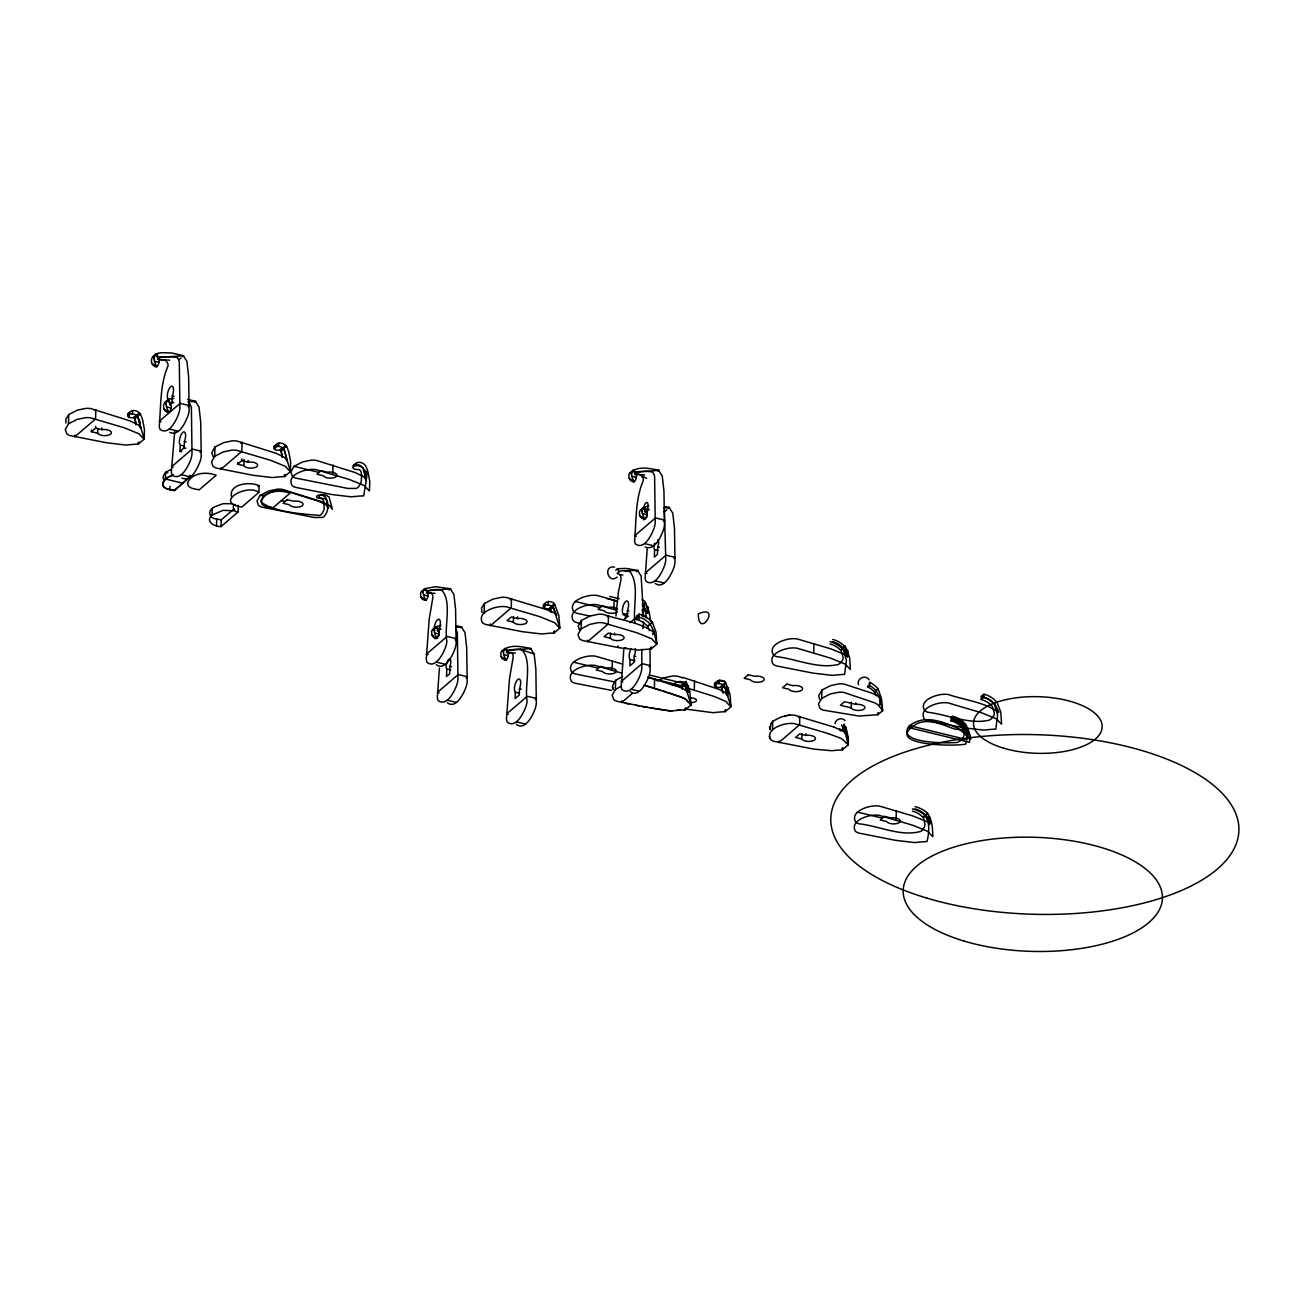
<?xml version="1.0" encoding="UTF-8"?>
<svg xmlns="http://www.w3.org/2000/svg" width="1304" height="1304" viewBox="0 0 1304 1304"><rect width="100%" height="100%" fill="white"/><g stroke="black" fill="none" stroke-linecap="round" stroke-linejoin="round"><path stroke-width="1.5" d="M645.121 546.93C654.363 551.299 660.688 537.166 663.394 530.109A12.046 4.711 -76.3 0 0 664.469 525.186L663.948 491.037L662.236 475.781A91.573 35.795 -76.3 0 1 658.846 470.271C649.897 468.592 638.487 465.528 630.924 472.292A4.857 3.945 48.3 0 0 628.936 474.656L629.017 477.704A7.221 6.732 -40.8 0 0 629.261 478.47L630.142 480.002A5.102 4.776 -40.8 0 0 632.864 481.535L634.412 481.6L633.744 480.768A5.102 1.467 71.2 0 1 632.391 478.063L631.821 476.27A7.221 2.07 71.2 0 1 631.625 475.471L631.543 472.407A4.857 3.912 50.5 0 1 633.565 470.01M676.678 710.419L685.301 709.783L691.104 704.828L689.751 690.99L686.034 681.47L685.219 682.171M828.35 733.63L794.56 723.638A12.046 5.297 1.7 0 0 789.523 723.459C781.715 723.818 765.138 729.539 770.778 739.531A12.046 5.297 1.7 0 0 773.908 741.34L814.218 749.164L831.707 750.713A95.893 42.184 1.7 0 1 834.022 750.485L835.554 750.338A90.84 39.968 1.7 0 1 837.836 750.159L842.384 749.865L848.187 744.91L848.187 740.134M129.732 412.863L128.77 413.107A5.102 2.037 12.4 0 0 127.792 414.216L128.672 413.45A5.102 4.189 -56.4 0 1 131.036 411.167L132.682 410.63A7.221 5.917 -56.4 0 1 133.415 410.548A8.085 6.585 49.9 0 1 139.414 412.944A8.443 6.895 49.9 0 1 140.376 413.987A29.878 16.235 60.1 0 1 142.69 420.165L144.451 429.554L144.173 439.089L138.387 444.061A91.573 40.277 1.7 0 0 126.162 445.072L106.846 442.806L69.911 435.536A12.046 5.297 1.7 0 1 66.765 433.727L65.281 429.521L68.476 423.816L68.753 414.558L77.311 410.173L85.787 408.397A12.046 5.297 1.7 0 1 90.824 408.576L130.058 420.882L138.305 424.892L140.946 428.494L139.186 421.583M74.784 435.08L74.736 436.807L95.567 418.959L95.844 409.7L94.98 410.434M91.41 431.706L95.567 428.136L101.826 429.652A6.993 3.081 1.7 0 1 111.003 431.706A6.993 3.081 1.7 0 1 106.488 435.569A6.993 3.081 1.7 0 1 97.67 433.221L91.41 431.706L91.459 429.978M95.567 428.136L95.616 426.392M97.653 433.221L97.8 428.608M101.81 429.668L101.875 427.924M169.797 432.374C179.039 436.742 185.364 422.61 188.069 415.552A12.046 4.711 -76.3 0 0 189.145 410.63L188.624 376.497L186.912 361.241A91.573 35.795 -76.3 0 1 183.522 355.731L171.786 352.993L161.826 352.683A29.878 19.593 22.1 0 0 156.203 353.808A8.443 6.797 50.6 0 0 155.372 354.623A8.085 6.504 50.6 0 0 154.247 360.426A7.221 2.07 71.2 0 0 154.459 361.224L155.029 363.017A5.102 1.467 71.2 0 0 156.382 365.723L157.034 366.554L155.486 366.489A5.102 4.776 -40.8 0 1 152.78 364.957L151.9 363.425A7.221 6.732 -40.8 0 1 151.655 362.659A8.085 6.553 48.2 0 1 152.764 356.84A8.443 6.862 48.2 0 1 153.595 356.041L156.203 353.808L158.55 358.535A4.401 1.728 -76.3 0 1 158.24 364.761A4.401 1.728 -76.3 0 1 155.323 365.788M173.921 398.356A29.878 19.593 22.1 0 0 168.297 399.48A8.443 6.797 50.6 0 0 167.466 400.279A8.085 6.504 50.6 0 0 166.341 406.098A7.221 2.07 71.2 0 0 166.553 406.881L167.124 408.674A5.102 1.467 71.2 0 0 168.477 411.396L169.129 412.211L167.58 412.145A5.102 4.776 -40.8 0 1 164.858 410.613L163.978 409.081A7.221 6.732 -40.8 0 1 163.75 408.315A8.085 6.553 48.2 0 1 164.858 402.512A8.443 6.862 48.2 0 1 165.69 401.713L168.297 399.48L170.645 404.191A4.401 1.728 -76.3 0 1 170.335 410.434A4.401 1.728 -76.3 0 1 167.417 411.461M170.009 486.327L169.911 489.668L168.363 489.277M238.257 505.284L238.061 511.983L221.028 526.572C214.72 526.897 204.728 521.551 212.063 515.015L212.259 508.315L214.981 506.669L223.163 503.654L232.764 503.735M275.959 445.349L275.014 445.593A5.102 2.037 12.4 0 0 274.019 446.702L274.916 445.935A5.102 4.189 -56.4 0 1 277.263 443.653L278.909 443.099A7.221 5.917 -56.4 0 1 279.659 443.018A8.085 6.585 49.9 0 1 285.641 445.43A8.443 6.895 49.9 0 1 286.603 446.473A29.878 16.235 60.1 0 1 288.917 452.651L290.678 462.04L290.417 471.575L284.614 476.547A91.573 40.277 1.7 0 0 272.406 477.557L253.09 475.292L216.138 468.022A12.046 5.297 1.7 0 1 212.992 466.213L211.509 461.991L214.72 456.302L214.981 447.044L223.554 442.659L232.03 440.882A12.046 5.297 1.7 0 1 237.067 441.062L276.285 453.352L284.533 457.378L287.19 460.98L285.429 454.053M216.513 525.691L216.708 518.992C210.743 519.073 206.994 512.342 212.259 508.315M221.028 467.549L220.979 469.293L241.794 451.445L242.071 442.186L240.767 443.295M221.028 526.572L221.224 519.888L234.003 508.935M238.061 511.983C233.383 512.782 231.395 504.192 235.453 504.452M237.638 464.191L241.81 460.622L248.053 462.138A6.993 3.081 1.7 0 1 257.23 464.191A6.993 3.081 1.7 0 1 252.732 468.054A6.993 3.081 1.7 0 1 243.897 465.707L237.638 464.191L237.687 462.447M241.81 460.622L241.859 458.878M244.076 459.383L243.913 465.137M248.053 462.154L248.102 460.41M258.877 492.407C246.456 483.083 213.285 502.936 241.843 507.012L258.877 492.407L259.072 485.707C250.042 481.225 228.428 483.947 231.542 496.726M332.748 474.265L333.009 465.006M364.794 476.4L364.973 470.125M366.261 478.063L366.457 471.787M366.668 478.128L366.864 471.852M427.304 592.554L430.304 592.684A8.183 5.037 -43.1 0 1 432.129 594.053L432.325 594.412A9.829 5.493 -60.3 0 1 432.895 597.542L429.228 618.944L426.261 659.139A12.046 4.711 -76.3 0 0 427.076 662.448C435.666 669.033 443.458 653.304 445.838 646.36A12.046 4.711 -76.3 0 0 446.897 641.438C443.963 626.458 452.406 601.666 441.632 590.044A9.829 4.303 -10.9 0 0 438.046 589.506L437.443 589.506A8.183 1.826 -4.5 0 0 433.776 589.701L427.989 590.728L427.565 592.081A4.401 1.728 -76.3 0 1 427.207 598.454A4.401 1.728 -76.3 0 1 424.305 599.139M440.41 628.528L438.649 630.207A4.401 1.728 -76.3 0 1 438.226 636.694A4.401 1.728 -76.3 0 1 435.34 637.02M434.167 629.229A6.993 2.738 -76.3 0 1 438.633 619.204A6.993 2.738 -76.3 0 1 439.236 628.936L439.057 635.211L434.884 638.781M484.143 612.733L484.42 603.475L492.993 599.09L501.453 597.313A12.046 5.297 1.7 0 1 506.49 597.493L545.74 609.343L554.004 612.717L556.678 615.309L553.222 607.142L559.84 628.006L554.053 632.978A91.573 40.277 1.7 0 0 541.828 633.988L522.513 631.723L485.577 624.453A12.046 5.297 1.7 0 1 482.431 622.644C476.808 612.635 493.368 606.931 501.176 606.572A12.046 5.297 1.7 0 1 506.213 606.751L540.003 616.727L554.868 622.807A91.573 40.277 1.7 0 0 559.823 628.006L558.846 615.618L554.787 604.665A4.857 3.961 49.8 0 0 552.032 602.057L549.017 601.503A7.221 5.917 -56.4 0 0 548.283 601.584L546.637 602.138A5.102 4.189 -56.4 0 0 544.273 604.42L543.393 605.186A5.102 2.037 12.4 0 1 544.371 604.078L545.496 604.437M490.451 623.997L490.402 625.724L511.233 607.876L511.494 598.617L510.206 599.742M513.32 622.155L507.06 620.622L511.233 617.053L517.492 618.569A6.993 3.081 1.7 0 1 526.669 620.622A6.993 3.081 1.7 0 1 522.154 624.486A6.993 3.081 1.7 0 1 513.336 622.138L513.483 616.596M517.476 618.585L517.525 616.841M649.457 630.663L647.664 626.36A19.805 16.023 49.4 0 0 636.466 619.498L636.548 616.352L639.156 614.119A23.309 18.843 49.4 0 1 652.326 622.204L656.01 632.065L656.874 644.078L651.087 649.05A91.573 40.277 1.7 0 0 638.862 650.06L619.547 647.795L582.611 640.525A12.046 5.297 1.7 0 1 579.465 638.716L577.982 634.51L581.177 628.805L581.421 620.443L589.995 616.042L598.471 614.265A12.046 5.297 1.7 0 1 603.507 614.461C619.971 620.101 639.449 621.927 653.695 632.212A11.475 1.011 59.7 0 0 654.021 631.869M587.485 640.231L587.436 641.796L608.267 623.948L608.512 615.586L607.208 616.694M610.353 638.21L604.111 636.694L608.267 633.125L614.526 634.64A6.993 3.081 1.7 0 1 623.703 636.694A6.993 3.081 1.7 0 1 619.188 640.557A6.993 3.081 1.7 0 1 610.37 638.21L610.516 632.978M612.081 670.077L612.358 660.818M613.874 609.408L614.151 600.15M614.51 634.657L614.559 633.076M647.485 707.453L616.825 701.259A12.046 5.297 1.7 0 1 613.679 699.449L612.195 695.244L615.39 689.555L615.667 680.297L622.53 676.564M621.715 700.802L621.649 702.546L632.065 693.614M625.887 614.885L623.279 614.249A6.993 2.738 -76.3 0 1 623.361 605.349A6.993 2.738 -76.3 0 1 627.876 601.486A6.993 2.738 -76.3 0 1 627.42 610.696L627.24 616.955L624.388 619.416M631.103 648.642A6.993 2.738 -76.3 0 0 630.077 659.596L629.881 665.888L634.054 662.318L634.233 656.042A6.993 2.738 -76.3 0 0 635.341 648.756M635.7 474.053L636.923 473.988A12.665 8.639 -49.3 0 1 640.932 475.178L643.247 478.503A7.172 4.89 -49.5 0 1 643.279 480.638C635.195 499.285 636.385 520.703 634.592 540.638A12.046 4.711 -76.3 0 0 635.423 543.931C643.997 550.516 651.788 534.787 654.168 527.859A12.046 4.711 -76.3 0 0 655.244 522.937L654.608 476.074L652.945 472.358A7.172 2.266 -0.3 0 0 651.103 471.771L645.529 471.249A12.665 3.994 -0.3 0 0 639.742 471.559L636.336 472.211L635.912 473.58A4.401 1.728 -76.3 0 1 635.553 479.937A4.401 1.728 -76.3 0 1 632.652 480.622L632.473 480.508M639.156 614.119L639.058 617.265L636.466 619.498M642.187 599.807L643.394 600.362A4.776 3.896 49.8 0 1 645.562 602.66C640.036 604.779 653.059 623.687 646.116 605.268M647.403 613.206L647.599 606.931M647.811 613.271L648.006 606.996M654.363 688.235L654.641 678.976M647.795 676.923L681.226 687.73L682.416 685.431M682.644 677.901L677.656 676.206A12.046 5.297 1.7 0 0 672.619 676.01L664.143 677.803L657.298 681.096M686.589 684.078L686.409 690.354L687.942 692.131L682.872 688.398L681.454 685.725L648.968 677.803M650.207 675.227L684.046 683.492L687.925 691.951L688.072 685.741M688.284 692.082L688.479 685.806M694.266 690.126L694.543 680.867M726.312 692.245L726.491 685.969M727.779 693.907L727.974 687.632M728.186 693.972L728.382 687.697M772.49 729.621L772.734 721.259L781.308 716.874L789.768 715.097A12.046 5.297 1.7 0 1 794.804 715.277L834.055 727.127M778.781 741.047L778.749 742.628L799.564 724.763L799.808 716.401L798.521 717.51M801.748 738.977L795.505 737.445L799.662 733.875L805.921 735.407A6.993 3.081 1.7 0 1 815.098 737.461A6.993 3.081 1.7 0 1 810.599 741.324A6.993 3.081 1.7 0 1 801.764 738.961L801.927 733.744M805.905 735.407L805.953 733.842M813.68 652.815L813.957 643.557M869.018 683.361A5.346 2.771 14.2 0 0 869.833 682.318A23.195 17.18 49.1 0 1 878.114 688.773L881.52 698.862L882.661 710.647L877.918 714.722L858.88 716.026L823.101 710.109A12.046 5.297 1.7 0 1 819.955 708.3L818.472 704.095L821.667 698.39L821.927 690.028L830.485 685.643L838.961 683.85A12.046 5.297 1.7 0 1 843.998 684.046L871.757 693.092L877.527 695.847L880.135 698.553L876.043 690.696A19.674 14.328 49 0 0 869.361 685.382A5.721 2.934 15.8 0 1 867.502 686.817A19.674 17.245 49.9 0 1 874.479 692.033L876.092 695.733M845.269 732.441L845.318 733.125A11.54 1.011 59.7 0 1 845.106 733.109L843.46 731.332L843.655 725.057M832.637 641.698A19.805 16.023 49.4 0 1 843.835 648.561L847.6 656.303A11.475 1.011 59.7 0 1 847.274 656.645L845.726 654.95L845.921 648.675M844.943 732.995L845.122 726.719M847.209 656.597L847.404 650.321M845.53 726.784L845.367 732.962M847.616 656.662L847.796 650.386M851.137 707.876L840.428 705.268L844.601 701.699L855.799 704.421A6.993 3.081 1.7 0 1 864.682 706.703A6.993 3.081 1.7 0 1 859.662 710.419A6.993 3.081 1.7 0 1 851.137 707.876L851.3 702.122M855.799 704.421L855.848 702.856M896.06 820.004L896.337 810.746M909.084 728.202L909.132 726.116C926.199 712.114 948.073 724.258 965.27 731.495C970.649 737.901 964.927 728.692 963.786 726.344A19.805 16.023 49.4 0 0 952.588 719.482L952.67 716.336A23.309 18.843 49.4 0 1 965.856 724.421L967.861 728.854A15.664 4.156 64.2 0 1 969.312 732.929C974.74 749.8 963.656 727.224 955.75 729.392C943.346 725.415 929.817 717.77 916.745 723.785C881.211 745.35 953.208 746.768 965.84 744.095L967.731 734.282A15.664 15.175 -48.4 0 0 966.671 729.865L964.292 725.757A23.309 18.843 49.4 0 0 951.121 717.673L952.67 716.336M910.111 727.322L910.176 725.22M915.017 808.887A19.805 16.023 49.4 0 1 926.215 815.75L929.654 823.9L928.106 822.139L928.285 815.864M929.589 823.802L929.768 817.526M929.996 823.867L930.176 817.592M962.613 738.308L963.591 736.581A7.025 6.569 85 0 0 964.145 734.087L962.222 727.681A19.805 16.023 49.4 0 0 951.024 720.819L951.121 717.673M983.917 694.184L983.819 697.33A19.805 16.023 49.4 0 1 995.017 704.193L998.782 711.919A11.475 1.011 59.7 0 1 998.456 712.277C984.21 701.992 964.732 700.15 948.269 694.51A12.046 5.297 1.7 0 0 943.232 694.331C935.424 694.69 918.847 700.395 924.471 710.403A12.046 5.297 1.7 0 0 927.617 712.212C947.715 714.576 969.068 724.828 989.263 720.167A11.475 11.002 88.8 0 0 993.077 716.825L993.713 715.733A6.716 6.422 -88.9 0 0 994.398 713.369L992.425 706.426A19.805 16.023 49.4 0 0 981.227 699.547L981.309 696.417L983.917 694.184A23.309 18.843 49.4 0 1 997.087 702.269L1000.771 712.114L1001.635 724.144A91.573 40.277 1.7 0 1 996.68 718.928L981.798 712.864L948.024 702.889A12.046 5.297 1.7 0 0 942.971 702.693C935.164 703.052 918.603 708.773 924.226 718.781A12.046 5.297 1.7 0 0 927.372 720.59M506.359 652.473L510.597 652.375A8.183 5.02 -43 0 1 512.439 653.744L512.635 654.086A9.829 5.493 -60.1 0 1 513.189 657.216L509.505 678.618L506.474 718.863A12.046 4.711 -76.3 0 0 507.289 722.155C515.83 728.838 523.67 713.125 526.05 706.197A12.046 4.711 -76.3 0 0 527.126 701.275C524.208 686.246 532.684 661.47 521.942 649.767A9.829 4.319 -10.8 0 0 518.34 649.229L517.753 649.213A8.183 1.842 -4.5 0 0 514.086 649.408L508.283 650.435L507.875 651.804A4.401 1.728 -76.3 0 1 507.615 657.901A4.401 1.728 -76.3 0 1 504.697 659.253M515.324 692.228L515.129 698.52L519.302 694.967L519.497 688.691A6.993 2.738 -76.3 0 0 519.937 679.498A6.993 2.738 -76.3 0 0 515.439 683.329A6.993 2.738 -76.3 0 0 515.341 692.228L519.367 693.206M828.35 733.63L841.031 738.341L844.047 740.721A94.312 41.5 1.7 0 0 845.22 742.041A89.927 39.56 1.7 0 0 846.818 743.655C850.306 746.426 847.078 729.979 845.595 727.094A4.955 3.847 52.4 0 1 844.666 727.713M169.536 404.175L172.095 402.154L172.307 395.878A6.993 2.689 -75.9 0 0 172.845 386.717A6.993 2.689 -75.9 0 0 168.346 390.548A6.993 2.689 -75.9 0 0 168.151 399.431L168.086 401.013M180.017 451.38L180.229 445.12A6.993 2.689 -75.9 0 1 180.441 436.221A6.993 2.689 -75.9 0 1 184.923 432.39A6.993 2.689 -75.9 0 1 184.402 441.567L184.174 447.81L180.017 451.38L181.745 451.803M643.817 518.422L643.768 519.823L646.898 517.15L647.159 509.701A5.249 2.021 -75.8 0 0 646.931 502.431A5.249 2.021 -75.8 0 0 643.426 509.228M446.767 669.001L446.506 676.45L449.636 673.777L449.896 666.311A5.249 2.021 -75.8 0 0 450.287 659.465A5.249 2.021 -75.8 0 0 446.93 662.334A5.249 2.021 -75.8 0 0 446.767 668.985L450.776 669.979M654.673 543.083A5.249 2.021 -75.8 0 0 654.575 549.603L654.315 557.053L657.428 554.379L657.705 546.93A5.249 2.021 -75.8 0 0 657.901 539.856M643.606 621.975L643.345 625.317A12.046 4.711 -76.3 0 1 642.725 628.593M879.825 705.138L879.956 700.215M612.391 686.947L613.287 689.474L612.472 685.986L615.667 680.297M769.523 726.964L769.865 729.669L770.892 723.72M132.405 413.955L132.682 410.63M278.632 446.424L278.909 443.099M548.006 604.909L548.283 601.584M719.156 683.622L719.433 680.297A7.221 5.917 -56.4 0 1 720.183 680.215L723.198 680.753A4.857 3.961 49.8 0 1 725.986 683.41L729.995 694.331L731.006 706.719L725.203 711.674A91.573 40.277 1.7 0 0 712.978 712.701L686.018 709.099M615.944 615.993L618.292 592.587L620.981 579.775A11.475 7.221 -58.3 0 0 620.459 575.7A7.449 4.727 -57 0 0 619.922 574.787A7.987 5.069 -57 0 0 617.346 573.727M623.801 649.473L621.16 686.328A12.046 4.711 -76.3 0 0 621.992 689.62C630.582 696.222 638.373 680.492 640.753 673.549A12.046 4.711 -76.3 0 0 641.812 668.626L641.78 649.278M439.415 668.055L437.329 697.265A12.046 4.711 -76.3 0 0 438.16 700.558C446.734 707.143 454.526 691.413 456.905 684.486A12.046 4.711 -76.3 0 0 457.981 679.563L457.345 632.701L455.666 628.984M647.224 548.658L645.138 577.868A12.046 4.711 -76.3 0 0 645.969 581.16C654.543 587.762 662.334 572.032 664.714 565.088A12.046 4.711 -76.3 0 0 665.79 560.166L664.388 510.174M635.015 623.279C632.521 607.305 639.808 585.3 630.174 571.885A11.475 4.792 -5.2 0 0 626.164 570.81A7.449 2.999 -4.7 0 0 624.697 570.696A7.987 3.211 -4.7 0 0 618.927 571.543M170.905 476.025C167.091 477.427 162.087 480.279 162.87 485.039M174.687 431.64L171.362 471.755A12.046 4.711 -76.3 0 0 172.193 475.047C180.767 481.632 188.558 465.903 190.938 458.975A12.046 4.711 -76.3 0 0 192.014 454.053L191.378 407.19L189.699 403.474A7.172 2.266 -0.3 0 0 188.395 403.017M835.033 723.736C835.489 719.074 841.944 717.004 845.008 720.541M554.542 630.973L554.053 632.978L553.841 631.495M685.79 707.779L685.301 709.783L685.089 708.3M725.692 709.669L725.203 711.674L724.991 710.207M651.576 647.045L651.087 649.05L650.843 647.338M842.139 748.17L842.384 749.865L842.889 747.86M842.384 749.865L842.775 748.3M878.456 712.669L877.918 714.722L877.527 713.223M162.886 483.539L165.461 478.992L165.657 472.309L171.101 469.342M139.023 442.072L138.387 444.061L138.175 442.463M285.25 474.558L284.614 476.547L284.419 474.933M128.721 417.101L129.34 415.21M274.965 449.587L275.845 446.864M544.322 608.072L544.942 606.181M715.488 686.768L716.092 684.877M715.521 682.986L714.543 683.883A5.102 2.037 12.4 0 1 715.57 682.758L716.874 682.497A7.221 2.885 12.4 0 1 717.575 682.432L715.57 682.758M698.292 614.07C698.536 640.264 722.123 603.67 698.504 613.76M770.892 723.72L772.734 721.259M909.132 726.116C895.424 743.655 947.437 743.476 957.38 742.4A13.268 12.698 70 0 0 962.613 738.308M68.753 414.558L65.819 419.236L65.885 422.969M214.981 447.044L211.786 452.749L213.269 456.954M260.197 495.357L256.986 501.062L258.469 505.267A12.046 5.297 1.7 0 0 261.615 507.077L314.15 517.476L322.512 517.427A7.172 6.634 -76.2 0 0 324.566 515.96L326.505 512.977A12.828 11.182 -73.5 0 0 327.451 509.945C327.516 506.637 328.787 499.611 325.038 498.503A4.401 1.94 1.7 0 1 319.252 497.215A4.401 1.94 1.7 0 1 322.088 494.786A4.401 1.94 1.7 0 1 327.646 496.27L329.081 497.003L332.39 509.293L329.733 505.691L321.501 501.665L282.267 489.375A12.046 5.297 1.7 0 0 277.23 489.196L268.754 490.972L260.197 495.357L263.734 495.601L271.428 491.657L279.04 490.059A10.823 4.76 1.7 0 1 283.571 490.222L318.795 501.258L326.196 504.876L328.575 508.104L325.609 497.068L324.321 496.416A3.945 1.744 1.7 0 0 319.333 495.08A3.945 1.744 1.7 0 0 316.774 497.264A3.945 1.744 1.7 0 0 321.974 498.421L323.979 501.681L324.142 508.707A11.524 10.041 -73.5 0 1 323.294 511.429L321.55 514.102A6.438 5.949 -76.2 0 1 319.708 515.422C302.039 513.955 275.177 512.26 261.354 502.317C263.718 490.548 280.393 489.375 289.944 493.238L272.911 507.843L270.401 507.354M263.734 495.601L260.865 500.72L262.202 504.485A10.823 4.76 1.7 0 0 265.022 506.115L269.357 507.256M294.052 466.327L290.857 472.032L292.34 476.237A12.046 5.297 1.7 0 0 295.486 478.046L348.021 488.446L356.383 488.397A7.172 6.634 -76.2 0 0 358.437 486.93L360.36 483.947A12.828 11.182 -73.5 0 0 361.322 480.915C361.371 477.606 362.691 470.711 358.91 469.473A4.401 1.94 1.7 0 1 353.123 468.185A4.401 1.94 1.7 0 1 355.959 465.756A4.401 1.94 1.7 0 1 361.501 467.239L362.952 467.973L366.212 480.263L363.604 476.661L355.356 472.635L316.138 460.345A12.046 5.297 1.7 0 0 311.085 460.165L302.626 461.942L294.052 466.327L319.056 472.423M484.42 603.475L481.486 608.153L482.04 612.668M607.126 598.65L616.531 600.948L597.281 595.488A12.046 5.297 1.7 0 0 592.228 595.309C584.42 595.667 567.859 601.372 573.483 611.38A12.046 5.297 1.7 0 0 576.629 613.19L590.419 616.221M581.421 620.443L578.226 626.132L579.709 630.337M622.562 664.111L595.472 656.156A12.046 5.297 1.7 0 0 590.435 655.977C582.627 656.336 566.05 662.041 571.674 672.049A12.046 5.297 1.7 0 0 574.819 673.858L615.113 682.041M821.927 690.028L818.716 695.717L819.531 699.205M928.106 822.139L913.24 816.059L879.45 806.084A12.046 5.297 1.7 0 0 874.413 805.905C866.606 806.263 850.029 811.968 855.652 821.976A12.046 5.297 1.7 0 0 858.798 823.786C878.929 825.791 900.819 837.152 920.836 831.365A9.829 9.421 70.4 0 0 923.737 828.268L924.014 827.714A8.183 7.221 -85.5 0 0 924.927 824.144L923.607 817.983A19.805 16.023 49.4 0 0 912.409 811.121M550.63 607.012L549.212 608.675A4.401 1.94 1.7 0 1 543.409 607.387A4.401 1.94 1.7 0 1 546.246 604.958A4.401 1.94 1.7 0 1 551.804 606.442L553.189 607.11L550.647 609.392L551.07 612.342M554.167 603.703L549.212 608.675L551.641 612.261M722.237 685.187L720.362 687.371A4.401 1.94 1.7 0 1 714.576 686.083A4.401 1.94 1.7 0 1 717.412 683.655A4.401 1.94 1.7 0 1 722.97 685.138L725.757 689.376A12.665 0.913 67.6 0 1 727.257 693.695L727.779 696.124L725.122 692.522L719.14 689.425L682.66 677.33M158.175 359.219L165.054 360.311A12.828 8.786 -39.9 0 1 166.765 361.681L167.923 363.963A7.172 4.89 -49.5 0 1 167.955 366.098C159.87 384.745 161.06 406.147 159.267 426.082A12.046 4.711 -76.3 0 0 160.099 429.375C168.672 435.976 176.464 420.247 178.844 413.303A12.046 4.711 -76.3 0 0 179.919 408.38L179.284 361.534L177.605 357.818A7.172 2.266 -0.3 0 0 175.779 357.231L172.487 356.791A12.828 2.592 1.4 0 0 169.324 356.66L158.974 357.166L157.442 358.518M181.892 478.046C191.117 482.415 197.458 468.283 200.164 461.225A12.046 4.711 -76.3 0 0 201.24 456.302L200.702 422.154L198.99 406.897A91.573 35.795 -76.3 0 1 195.616 401.387L187.597 399.301M436.302 664.698C444.876 671.283 452.667 655.553 455.047 648.61A12.046 4.711 -76.3 0 0 456.123 643.703L455.601 609.555L453.89 594.298A91.573 35.795 -76.3 0 1 450.516 588.789L435.732 586.718L425.185 588.577A4.89 3.945 50.5 0 0 424.37 589.033A4.857 3.912 50.5 0 0 423.197 590.924L423.278 593.988A7.221 2.07 71.2 0 0 423.474 594.787L424.061 596.58A5.102 1.467 71.2 0 0 425.397 599.286L426.066 600.117L424.517 600.052A5.102 4.776 -40.8 0 1 421.795 598.52M447.386 702.807C455.96 709.392 463.751 693.663 466.131 686.719A12.046 4.711 -76.3 0 0 467.207 681.813L466.685 647.664L464.974 632.407A91.573 35.795 -76.3 0 1 461.583 626.898L455.552 625.659M655.195 583.41C663.769 590.011 671.56 574.282 673.94 567.338A12.046 4.711 -76.3 0 0 675.016 562.415L674.478 528.283L672.766 513.026A91.573 35.795 -76.3 0 1 669.392 507.517L665.301 506.62M630.337 691.658C638.911 698.259 646.702 682.53 649.082 675.586A12.046 4.711 -76.3 0 0 650.158 670.663L650.044 648.544M516.514 724.405C525.056 731.088 532.896 715.374 535.259 708.447A12.046 4.711 -76.3 0 0 536.335 703.524L535.862 669.327L534.184 654.037A91.573 35.795 -76.3 0 1 530.809 648.512C521.861 646.817 510.451 643.752 502.888 650.5L503.637 651.283M551.69 607.403L550.19 608.903L554.787 604.665L553.646 605.643M642.269 605.789L644.257 603.768M682.937 684.209L681.454 685.725L686.034 681.47M158.583 357.54L183.538 355.715L182.446 356.644M170.677 403.197L172.878 402.643M648.822 625.268L647.664 626.36L652.326 622.204L651.348 623.035M875.652 690.957L874.479 692.033L878.114 688.773L877.136 689.604M157.735 359.219L158.55 358.535L155.372 354.623M179.186 359.448L180.995 357.899M139.398 414.819L140.376 413.987L133.611 417.704A4.401 1.94 1.7 0 1 127.808 416.416A4.401 1.94 1.7 0 1 130.644 413.987A4.401 1.94 1.7 0 1 136.203 415.471L137.654 416.204L138.957 420.784M169.83 404.892L170.645 404.191L167.466 400.279M188.069 406.734L189.373 405.625L180.148 403.376L159.332 421.225L161.06 421.648M194.54 402.317L195.616 401.387L187.955 401.828M200.164 452.406L201.468 451.282L192.242 449.032L171.427 466.881L173.155 467.305M174.231 490.516L191.264 475.911M285.641 447.305L286.603 446.473L279.838 450.19A4.401 1.94 1.7 0 1 274.052 448.902A4.401 1.94 1.7 0 1 276.888 446.473A4.401 1.94 1.7 0 1 282.446 447.957L283.881 448.69L285.201 453.27M258.062 486.588L259.072 485.707M423.181 591.429L422.577 590.81L425.185 588.577L427.598 591.103M426.457 592.081L427.989 590.728L450.516 588.789L449.065 590.027M426.913 592.652L427.565 592.081L424.37 589.033M434.868 630.174L433.661 628.919L436.269 626.686L441.013 625.268M437.117 630.5L440.475 628.707M437.508 631.169L438.649 630.207L435.454 627.142A4.857 3.912 50.5 0 0 434.281 629.033L434.362 632.098A7.221 2.07 71.2 0 0 434.558 632.896L435.128 634.689A5.102 1.467 71.2 0 0 436.481 637.395L437.15 638.226L435.585 638.161A5.102 4.776 -40.8 0 1 432.879 636.629L431.999 635.097A7.221 6.732 -40.8 0 1 431.754 634.331L431.657 631.283A4.857 3.945 48.3 0 1 433.694 628.87M634.803 473.564L636.336 472.211L658.862 470.271L657.77 471.2M634.608 474.689L635.912 473.58L632.717 470.516M460.508 627.827L461.6 626.898L455.96 627.371M455.063 639.808L456.351 638.683L447.142 636.433L426.31 654.282L428.038 654.706M642.367 510.467L641.47 509.522L644.078 507.289L648.822 505.87M644.763 511.249L648.903 509.016M644.861 511.217L648.284 509.326M645.317 511.787L646.588 509.717L644.078 507.289A4.89 3.945 50.5 0 0 643.263 507.745A4.857 3.912 50.5 0 0 642.09 509.652L642.171 512.7A7.221 2.07 71.2 0 0 642.367 513.499L642.937 515.292A5.102 1.467 71.2 0 0 644.29 517.998L644.942 518.829L643.394 518.764A5.102 4.776 -40.8 0 1 640.688 517.232L639.808 515.699A7.221 6.732 -40.8 0 1 639.563 514.933L639.465 511.885A4.857 3.945 48.3 0 1 641.503 509.489M466.131 677.917L467.435 676.792L458.209 674.543L437.394 692.391L439.122 692.815M664.339 511.853L666.866 509.668M668.316 508.43L669.408 507.5L663.769 507.989M663.394 521.29L664.698 520.166L655.488 517.916L634.657 535.765L636.385 536.188M636.287 571.641L637.737 570.402A91.573 35.795 -76.3 0 0 641.112 575.912L643.508 615.211M673.94 558.519L675.244 557.411L666.018 555.162L645.203 573.01L646.931 573.434M646.556 617.966L645.366 610.191L642.953 604.893L645.562 602.66L649.278 612.179L650.598 621.193M630.044 622.725L635.244 618.259L636.808 618.65M643.459 616.694L644.551 615.749A91.573 35.795 -76.3 0 0 645.513 617.607M649.082 666.768L650.386 665.659L642.057 663.622L621.226 681.47L622.79 681.862M951.024 720.819L952.588 719.482M981.227 699.547L983.819 697.33M506.604 651.918L508.283 650.435L530.826 648.495L529.734 649.425M506.897 652.636L507.875 651.804L504.681 648.74M535.276 699.612L536.58 698.504L527.37 696.254L506.539 713.989L508.267 714.413M617.134 577.085C607.99 584.632 602.79 564.925 614.559 567.126M139.414 412.944L133.611 417.704L135.958 415.846M285.641 445.43L279.838 450.19L282.186 448.332M68.476 423.816L77.05 419.432L85.51 417.655A12.046 5.297 1.7 0 1 90.563 417.834L124.336 427.81L139.202 433.89A91.573 40.277 1.7 0 0 144.173 439.089L137.654 416.204L135.045 418.437L135.877 424.843M214.72 456.302L223.277 451.917L231.753 450.124A12.046 5.297 1.7 0 1 236.79 450.32L270.58 460.296L285.446 466.359A91.573 40.277 1.7 0 0 290.401 471.575L283.881 448.69L281.289 450.907L282.12 457.313M212.063 515.015L222.968 510.353L233.938 510.76M581.177 628.805L589.75 624.42L598.21 622.644A12.046 5.297 1.7 0 1 603.263 622.823L637.037 632.799L651.918 638.878A91.573 40.277 1.7 0 0 656.874 644.078L653.858 631.315L650.256 624.127A19.805 16.023 49.4 0 0 639.058 617.265A23.309 18.843 49.4 0 0 636.548 616.352M615.39 689.555L620.541 686.605M821.667 698.39L830.24 694.005L838.716 692.228A12.046 5.297 1.7 0 1 843.753 692.408L874.413 702.709L877.853 704.633L882.661 710.647L880.07 698.227M166.635 478.079L167.988 477.313M136.382 416.97L134.589 417.948L136.252 424.093M282.626 449.456L280.816 450.418L282.544 457.459M717.787 680.851L719.433 680.297M169.357 476.612L172.275 475.487M422.577 590.81L426.082 589.604M641.47 509.522L643.768 508.642M433.661 628.919L434.802 628.43M502.888 650.5L505.186 649.604M172.079 475.438L173.448 474.982M634.429 471.086L630.924 472.292L631.821 473.238M435.96 628.023L437.166 627.713M784.698 715.847L786.393 715.488M644.958 511.51L646.246 511.282M677.183 710.37L671.772 710.859M677.689 710.321L680.248 710.109M788.089 715.244L789.768 715.097M171.052 402.822L172.601 402.74M628.137 613.646L624.16 614.102A4.955 3.896 44.9 0 1 625.04 615.227A4.923 3.814 46 0 1 625.659 616.873A7.987 3.211 -4.7 0 1 628.642 616.205M683.785 709.865L684.796 709.816M672.489 710.843L670.452 710.81M624.697 570.696L637.737 570.402L626.05 568.414L617.346 568.74A4.955 3.896 44.9 0 1 618.226 569.881M642.106 615.814L644.551 615.749L642.921 615.374M671.364 710.843L668.805 710.68M508.104 652.75L515.341 653.027M636.14 474.542L644.6 474.884M644.274 511.673L645.48 511.722M426.587 592.994L435.031 593.353M619.922 574.787L622.921 574.934M159.039 359.545L169.732 360.197M617.672 646.23L618.536 646.279M626.865 648.316L624.567 647.632M669.93 710.778L666.866 710.484M174.752 490.076L169.732 489.619L170.775 489.848M668.202 710.615L641.829 706.426M666.148 710.387L650.093 707.909M677.379 685.464L682.383 686.589M611.494 690.386L574.542 683.117A12.046 5.297 1.7 0 1 571.413 681.307C565.789 671.299 582.35 665.594 590.158 665.236A12.046 5.297 1.7 0 1 595.194 665.415L622.301 673.239M635.651 705.268L638.813 705.855M625.366 703.28L628.919 703.964M171.46 489.962L174.426 490.565L191.02 475.846M170.596 489.799L171.916 490.076M221.224 519.888L216.708 518.992M581.177 623.719L576.352 622.448A12.046 5.297 1.7 0 1 573.206 620.639C567.582 610.631 584.159 604.926 591.967 604.567A12.046 5.297 1.7 0 1 597.004 604.746L616.189 610.109M647.159 509.701L648.87 510.108M172.291 395.894L174.035 396.302M169.292 399.725L168.721 399.594M172.095 402.154L173.807 402.561M644.567 543.589L653.793 545.838M657.705 546.93L659.416 547.354M169.243 429.032L178.469 431.282M654.575 549.603L658.015 550.451M184.386 441.551L186.113 441.974M184.255 446.082L180.816 445.251M184.174 447.81L185.901 448.234M655.113 580.818L664.339 583.067M181.337 474.705L190.563 476.954M167.841 472.83L165.657 472.309L164.19 474.248L163.081 476.84L163.619 479.693M281.419 500.54L285.201 501.453M165.266 478.943L182.756 483.213M609.734 596.417L619.139 598.715M627.42 610.696L628.984 611.071M575.194 601.47L600.199 607.582M637.33 618.781L639.416 619.286M634.233 656.042L635.781 656.434M909.654 725.676L962.808 738.634C971.464 742.595 965.286 729.865 963.004 727.013A19.805 16.023 49.4 0 0 951.806 720.15M630.077 659.612L635.064 660.835M909.589 727.762L969.508 742.367L969.606 740.183A26.064 21.076 49.4 0 0 966.834 728.284L965.074 725.089A23.309 18.843 49.4 0 0 951.904 717.004M439.236 628.936L440.964 629.359M573.401 662.139L598.406 668.235M631.136 689.278L639.482 691.316M436.221 662.09L445.446 664.339M449.896 666.311L451.608 666.735M519.481 688.691L521.209 689.115M447.305 700.199L456.53 702.448M516.433 721.878L525.659 724.127M857.364 812.066L882.384 818.162M631.821 476.27L636.319 477.476M154.459 361.224L158.958 362.43M642.367 513.499L646.865 514.705M166.553 406.881L171.052 408.087M423.474 594.787L427.973 595.993M434.558 632.896L439.057 634.103M507.892 650.81L505.496 648.284A4.857 3.928 50.7 0 0 503.507 650.631L503.572 653.695A7.221 2.07 71.3 0 0 503.768 654.494L508.267 655.7M644.16 685.187L681.519 697.216M645.871 685.692L660.769 690.191M189.748 475.455L191.199 475.895M687.42 688.072L714.038 696.401L726.035 701.503A91.573 40.277 1.7 0 0 730.99 706.719L724.405 685.871L721.813 688.104L722.237 691.055M167.156 488.902L168.558 489.326M663.345 690.99L665.773 691.756M668.072 692.505L683.068 697.868M520.524 649.425L534.184 654.037M927.372 720.59L964.308 727.86L983.624 730.126A91.573 40.277 1.7 0 1 995.849 729.099L997.625 714.82L994.496 704.486A23.309 18.843 49.4 0 0 981.309 696.417M834.055 727.127L843.46 731.332M166.081 488.478L167.336 488.951M681.21 687.73L682.872 688.398M682.073 697.444L684.323 698.439M642.399 609.587L645.92 611.543M189.618 475.846L190.759 476.351M683.524 698.064L685.252 698.944M166.26 488.527L164.369 487.484M684.665 698.618L685.888 699.368M640.508 474.901L646.621 478.438M629.261 478.47L631.755 480.051M639.808 515.699L642.302 517.297M151.9 363.425L154.573 365.12M163.978 409.081L166.276 410.548M422.626 590.761A4.857 3.945 48.3 0 0 420.589 593.173L420.687 596.205A7.221 6.732 -40.8 0 0 420.915 596.971L423.213 598.438M502.92 650.452A4.857 3.945 48.5 0 0 500.883 652.864L500.981 655.912A7.221 6.748 -41.1 0 0 501.209 656.678L504.077 658.504M431.999 635.097L433.89 636.303M685.496 699.091L686.491 700.069M162.886 485.691L164.548 487.533M682.334 689.148L681.91 686.214L684.502 683.981L691.104 704.828L687.436 701.193M691.104 704.828L686.589 700.183M845.726 654.95L830.86 648.87L797.07 638.895A12.046 5.297 1.7 0 0 792.033 638.699C784.226 639.058 767.665 644.779 773.288 654.787A12.046 5.297 1.7 0 0 776.434 656.597C796.516 658.96 817.885 669.197 838.064 664.535A11.475 11.002 88.8 0 0 841.895 661.193L842.531 660.101A6.716 6.422 -88.9 0 0 843.199 657.754L841.227 650.794A19.805 16.023 49.4 0 0 830.029 643.932M845.448 664.192L830.583 658.129L796.809 648.153A12.046 5.297 1.7 0 0 791.756 647.958C783.948 648.316 767.388 654.037 773.011 664.046A12.046 5.297 1.7 0 0 776.157 665.855L813.093 673.125L832.408 675.39A91.573 40.277 1.7 0 1 844.633 674.364L846.41 660.085L843.28 649.751A23.309 18.843 49.4 0 0 830.094 641.682M630.109 472.749L631.364 473.955M640.655 509.994L642.318 511.575M421.762 591.266L423.229 592.652M432.846 629.376L434.102 630.582M643.263 507.745L646.458 510.809A4.401 1.728 -76.3 0 1 646.213 516.906A4.401 1.728 -76.3 0 1 643.296 518.275M502.073 650.957L502.92 651.772M633.532 470.059L635.944 472.586M438.682 629.213L436.269 626.686A4.89 3.945 50.5 0 0 435.454 627.142M686.963 700.639L686.312 699.841M163.913 486.979L162.609 484.257M152.764 356.856L154.622 359.122M164.858 402.512L166.309 404.305M421.795 598.503L420.915 596.971M502.089 658.21L501.209 656.678M869.067 679.873C865.938 674.103 856.255 678.39 858.537 684.633M154.491 357.443L153.595 356.041A29.878 25.102 89.1 0 1 157.8 355.063M166.276 402.643L165.69 401.713A29.878 25.102 89.1 0 1 167.075 401.29M770.093 738.814L769.197 736.287M841.569 724.942L845.171 732.18L844.242 730.061M843.998 729.555L843.183 727.958A4.923 3.863 54.5 0 0 844.584 727.762M844.242 724.127L848.105 738.765M839.776 728.692L840.607 730.843M503.768 654.494L504.355 656.287A5.102 1.467 71.3 0 0 505.691 658.993L506.359 659.824L504.795 659.759A5.102 4.776 -41.1 0 1 502.089 658.227M642.236 609.555L642.758 613.565A8.183 7.221 -85.5 0 1 642.302 615.977M845.155 732.131L848.187 744.91M879.32 695.896L879.825 698.699M722.938 691.788L721.813 688.104L720.362 687.371L725.317 682.416A4.743 3.863 49.8 0 0 723.785 681.063L717.836 680.818A5.102 4.189 -56.4 0 0 715.44 683.117L714.543 683.818M652.75 633.239L652.864 634.755M139.104 419.252A29.878 28.443 18.7 0 1 140.082 422.398M276.35 445.3A7.221 2.885 12.4 0 1 277.051 445.251M672.342 685.268A12.046 5.297 1.7 0 1 675.7 685.285M723.052 692.522A12.665 11.703 -76.1 0 1 723.117 693.255M690.403 697.901A5.249 2.315 1.7 0 1 696.483 700.346A5.249 2.315 1.7 0 1 690.354 702.465M642.334 603.931A4.776 3.83 49 0 1 642.953 604.893M617.379 611.772A6.993 3.081 1.7 0 1 610.435 613.287A6.993 3.081 1.7 0 1 604.388 610.875L598.128 609.359L602.285 605.789L608.544 607.322A6.993 3.081 1.7 0 1 617.395 609.033M684.209 685.937A5.656 2.494 1.7 0 1 675.13 684.844A5.656 2.494 1.7 0 1 680.15 681.519A5.656 2.494 1.7 0 1 685.725 684.926M915.082 806.671A28.737 23.244 49.4 0 1 923.591 810.11C932.262 815.391 932.621 827.469 932.8 836.597A91.573 40.277 1.7 0 1 927.845 831.398L912.963 825.318L879.173 815.342A12.046 5.297 1.7 0 0 874.136 815.163C866.329 815.522 849.752 821.227 855.391 831.235A12.046 5.297 1.7 0 0 858.521 833.044L895.473 840.314L914.772 842.58A91.573 40.277 1.7 0 1 926.997 841.553C929.344 832.082 930.909 818.048 920.983 812.359A28.737 23.244 49.4 0 0 912.474 808.904M623.703 614.608A5.297 1.304 -24.3 0 1 623.328 614.966M625.431 617.379A5.77 1.304 -21.5 0 1 625.121 617.705M832.702 639.449A23.309 18.843 49.4 0 1 845.872 647.517L849.556 657.379L850.42 669.408A91.573 40.277 1.7 0 1 845.465 664.192M618.243 569.995A4.923 3.814 46 0 1 618.846 571.511M616.89 569.245A5.297 1.304 -24.3 0 1 615.716 570.239M618.634 572.032A5.77 1.304 -21.5 0 1 617.232 573.141M618.992 571.739A5.689 1.304 -22.7 0 1 618.992 571.869M845.807 727.322A5.297 3.064 76 0 1 844.878 728.903M841.911 730.012A4.923 4.075 43.7 0 1 840.428 730.289A5.689 2.999 70.2 0 0 841.357 730.322M843.036 727.828A5.689 3.146 76.3 0 1 842.661 729.001M842.743 729.262A5.77 3.113 77 0 1 841.406 730.338M869.801 682.318A5.379 4.271 54.1 0 1 869.442 685.187M868.122 685.268A5.379 4.417 44.4 0 1 867.682 686.719M366.245 480.866L363.686 495.83A91.573 40.277 1.7 0 0 351.461 496.84L332.145 494.575L295.209 487.305A12.046 5.297 1.7 0 1 292.063 485.495C286.44 475.487 303.017 469.766 310.825 469.424A12.046 5.297 1.7 0 1 315.861 469.603L349.635 479.579L364.517 485.658A91.573 40.277 1.7 0 0 369.472 490.858L369.749 481.323L367.989 471.934A29.878 16.235 60.1 0 0 365.674 465.756A8.134 6.634 49.9 0 0 358.714 462.284L356.383 462.92A5.086 4.173 -56.4 0 0 354.069 465.072L353.091 465.919A5.086 2.037 12.4 0 1 354.101 464.86L356.122 464.534A8.134 6.52 48.9 0 1 363.082 467.989A29.878 28.443 18.7 0 1 365.381 474.167L366.245 480.866M187.613 482.822C187.254 488.641 195.078 488.853 199.153 489.848L216.187 475.259C206.668 471.526 192.193 472.504 187.613 482.822M724.633 684.486L721.356 687.615L725.937 683.361L724.796 684.339M842.759 648.284L840.77 650.305L845.367 646.05L842.759 648.284M925.139 815.489L923.15 817.494L927.731 813.256L925.139 815.489M287.287 499.676L283.115 503.246L289.374 504.762A6.993 3.081 1.7 0 0 298.208 507.109A6.993 3.081 1.7 0 0 302.707 503.246A6.993 3.081 1.7 0 0 293.53 501.209L287.287 499.676M321.143 470.646L316.986 474.216L323.229 475.732A6.993 3.081 1.7 0 0 332.064 478.079A6.993 3.081 1.7 0 0 336.579 474.216A6.993 3.081 1.7 0 0 327.385 472.178L321.143 470.646M600.492 666.458L596.319 670.028L602.578 671.544A6.993 3.081 1.7 0 0 611.413 673.891A6.993 3.081 1.7 0 0 615.912 670.028A6.993 3.081 1.7 0 0 606.735 667.99L600.492 666.458M748.333 674.738L744.16 678.308L750.419 679.84A6.993 3.081 1.7 0 0 759.254 682.171A6.993 3.081 1.7 0 0 763.769 678.308A6.993 3.081 1.7 0 0 754.576 676.271L748.333 674.738M786.768 684.111L782.596 687.681L788.855 689.213A6.993 3.081 1.7 0 0 797.689 691.544A6.993 3.081 1.7 0 0 802.188 687.681A6.993 3.081 1.7 0 0 793.011 685.643L786.768 684.111M884.454 816.385L880.298 819.955L886.541 821.471A6.993 3.081 1.7 0 0 895.392 823.818A6.993 3.081 1.7 0 0 899.89 819.955A6.993 3.081 1.7 0 0 890.697 817.918L884.454 816.385M625.79 617.232A5.689 1.304 -22.7 0 0 625.79 617.102M964.08 941.081A129.699 57.066 1.7 0 0 1162.369 899.418A129.699 57.066 1.7 0 0 971.936 842.466A129.699 57.066 1.7 0 0 964.08 941.081M926.72 898.065A204.125 89.797 1.7 0 0 1238.8 832.49A204.125 89.797 1.7 0 0 939.076 742.856A204.125 89.797 1.7 0 0 926.72 898.065M1003.721 748.219A64.385 28.329 1.7 0 0 1102.141 727.534A64.385 28.329 1.7 0 0 1007.617 699.27A64.385 28.329 1.7 0 0 1003.721 748.219"/></g></svg>
